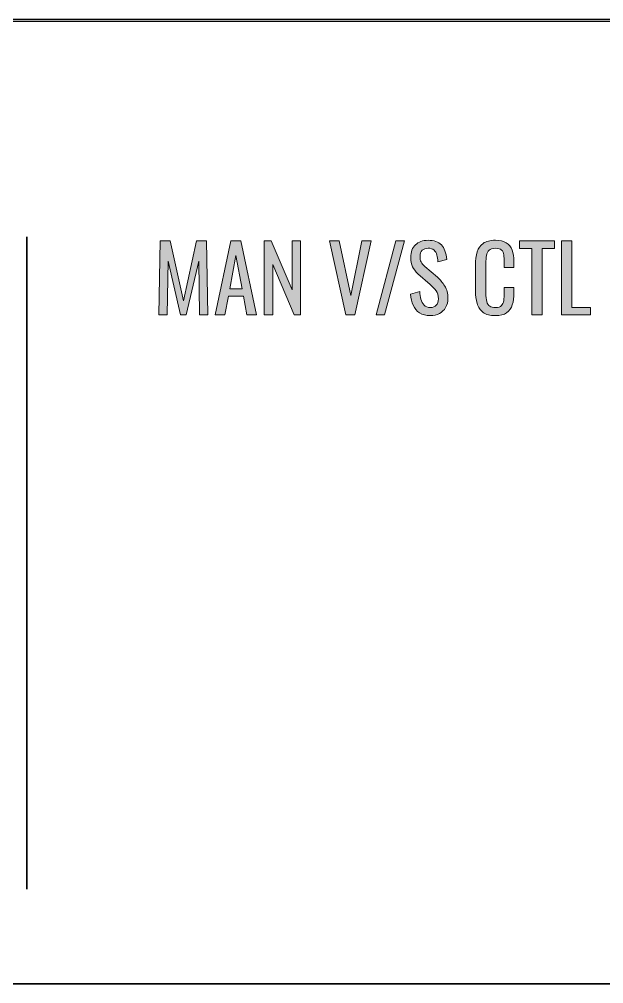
# Model space of a CAD drawing. Header units: inches. Extents: x 0 to 612, y 267 to 525.
# Drawn here: x 345.9 to 403.6, y 429.9 to 525 of the extents above; entities that cross this region are included whole.
import ezdxf

# ---------------------------------------------------------------- set-up
doc = ezdxf.new("R2010")
doc.units = ezdxf.units.IN
doc.header["$MEASUREMENT"] = 0
for name, color, linetype in [('LINES', 7, 'Continuous'), ('Luzes_Furos v34_0', 7, 'Continuous'), ('Luzes_Furos v34_Sketch13', 7, 'Continuous'), ('Luzes_Furos v34_Sketch3', 7, 'Continuous'), ('TEXT', 7, 'Continuous')]:
    doc.layers.add(name, color=color, linetype=linetype)

# ---------------------------------------------------------------- blocks, each defined once
blk = doc.blocks.new('block 11')
at = {"layer": 'Luzes_Furos v34_0', "color": 7, "lineweight": 25}
blk.add_lwpolyline([(0.118, 524.846), (611.847, 524.846)], dxfattribs=at)
blk = doc.blocks.new('block 82')
at = {"layer": 'Luzes_Furos v34_Sketch3', "color": 7, "lineweight": 25}
blk.add_lwpolyline([(0.118, 524.846), (611.847, 524.846)], dxfattribs=at)
blk = doc.blocks.new('block 99')
at = {"layer": 'Luzes_Furos v34_Sketch13', "color": 7, "lineweight": 25}
blk.add_lwpolyline([(0.153, 525.022), (611.882, 525.022)], dxfattribs=at)
blk = doc.blocks.new('block 174')
at = {"layer": 'TEXT'}
h = blk.add_hatch(color=7, dxfattribs=at)
h.dxf.hatch_style = 2
h.paths.add_polyline_path([(359.686, 495.868), (359.821, 503.158), (360.82, 503.158), (362.107, 497.245), (363.403, 503.158), (364.393, 503.158), (364.528, 495.868), (363.709, 495.868), (363.628, 501.16), (362.395, 495.868), (361.819, 495.868), (360.595, 501.16), (360.514, 495.868)])
h = blk.add_hatch(color=7, dxfattribs=at)
h.dxf.hatch_style = 2
h.paths.add_polyline_path([(365.248, 495.868), (366.796, 503.158), (367.777, 503.158), (369.334, 495.868), (368.371, 495.868), (368.038, 497.704), (366.553, 497.704), (366.202, 495.868)])
h.paths.add_polyline_path([(366.688, 498.433), (367.903, 498.433), (367.291, 501.718)])
h = blk.add_hatch(color=7, dxfattribs=at)
h.dxf.hatch_style = 2
h.paths.add_polyline_path([(370.071, 495.868), (370.071, 503.158), (370.765, 503.158), (372.835, 498.316), (372.835, 503.158), (373.681, 503.158), (373.681, 495.868), (373.032, 495.868), (370.936, 500.845), (370.936, 495.868)])
h = blk.add_hatch(color=7, dxfattribs=at)
h.dxf.hatch_style = 2
h.paths.add_polyline_path([(378.153, 495.868), (376.524, 503.158), (377.479, 503.158), (378.631, 497.785), (379.729, 503.158), (380.655, 503.158), (379.045, 495.868)])
h = blk.add_hatch(color=7, dxfattribs=at)
h.dxf.hatch_style = 2
h.paths.add_polyline_path([(381.124, 495.868), (383.086, 503.158), (383.923, 503.158), (381.951, 495.868)])
h = blk.add_hatch(color=7, dxfattribs=at)
h.dxf.hatch_style = 2
edge = h.paths.add_edge_path()
edge.add_spline(control_points=[(386.47, 495.787), (386.049, 495.787), (385.7, 495.876), (385.421, 496.057), (385.142, 496.237), (384.931, 496.485), (384.786, 496.804), (384.643, 497.122), (384.559, 497.491), (384.534, 497.911), (384.534, 497.911), (385.435, 498.154), (385.435, 498.154), (385.452, 497.896), (385.493, 497.646), (385.556, 497.407), (385.619, 497.167), (385.723, 496.97), (385.866, 496.817), (386.011, 496.664), (386.211, 496.588), (386.47, 496.588), (386.733, 496.588), (386.933, 496.661), (387.067, 496.808), (387.203, 496.955), (387.271, 497.167), (387.271, 497.443), (387.271, 497.772), (387.195, 498.038), (387.045, 498.239), (386.896, 498.44), (386.706, 498.643), (386.479, 498.847), (386.479, 498.847), (385.254, 499.927), (385.254, 499.927), (385.015, 500.137), (384.837, 500.366), (384.724, 500.615), (384.609, 500.864), (384.553, 501.171), (384.553, 501.538), (384.553, 502.072), (384.705, 502.486), (385.012, 502.78), (385.317, 503.074), (385.734, 503.221), (386.263, 503.221), (386.551, 503.221), (386.804, 503.183), (387.022, 503.108), (387.242, 503.033), (387.425, 502.917), (387.572, 502.762), (387.719, 502.605), (387.836, 502.409), (387.923, 502.172), (388.01, 501.935), (388.068, 501.658), (388.099, 501.34), (388.099, 501.34), (387.234, 501.105), (387.234, 501.105), (387.217, 501.346), (387.181, 501.566), (387.126, 501.767), (387.072, 501.968), (386.978, 502.13), (386.843, 502.253), (386.708, 502.376), (386.515, 502.438), (386.263, 502.438), (386.011, 502.438), (385.813, 502.37), (385.673, 502.235), (385.532, 502.1), (385.461, 501.9), (385.461, 501.637), (385.461, 501.415), (385.499, 501.231), (385.574, 501.088), (385.648, 500.944), (385.771, 500.796), (385.938, 500.646), (385.938, 500.646), (387.171, 499.567), (387.171, 499.567), (387.447, 499.327), (387.69, 499.04), (387.9, 498.707), (388.11, 498.374), (388.216, 497.979), (388.216, 497.523), (388.216, 497.164), (388.141, 496.853), (387.99, 496.592), (387.84, 496.331), (387.635, 496.132), (387.374, 495.994), (387.113, 495.856), (386.812, 495.787), (386.47, 495.787)], knot_values=[0, 0, 0, 0, 1, 1, 1, 2, 2, 2, 3, 3, 3, 4, 4, 4, 5, 5, 5, 6, 6, 6, 7, 7, 7, 8, 8, 8, 9, 9, 9, 10, 10, 10, 11, 11, 11, 12, 12, 12, 13, 13, 13, 14, 14, 14, 15, 15, 15, 16, 16, 16, 17, 17, 17, 18, 18, 18, 19, 19, 19, 20, 20, 20, 21, 21, 21, 22, 22, 22, 23, 23, 23, 24, 24, 24, 25, 25, 25, 26, 26, 26, 27, 27, 27, 28, 28, 28, 29, 29, 29, 30, 30, 30, 31, 31, 31, 32, 32, 32, 33, 33, 33, 34, 34, 34, 34], degree=3, periodic=0)
h = blk.add_hatch(color=7, dxfattribs=at)
h.dxf.hatch_style = 2
edge = h.paths.add_edge_path()
edge.add_spline(control_points=[(392.896, 495.787), (392.379, 495.787), (391.979, 495.895), (391.693, 496.111), (391.408, 496.327), (391.211, 496.618), (391.1, 496.984), (390.988, 497.35), (390.934, 497.758), (390.934, 498.208), (390.934, 498.208), (390.934, 500.782), (390.934, 500.782), (390.934, 501.273), (390.988, 501.703), (391.1, 502.069), (391.211, 502.435), (391.408, 502.718), (391.693, 502.919), (391.979, 503.12), (392.379, 503.221), (392.896, 503.221), (393.352, 503.221), (393.713, 503.137), (393.979, 502.969), (394.247, 502.801), (394.438, 502.561), (394.556, 502.249), (394.673, 501.937), (394.731, 501.562), (394.731, 501.124), (394.731, 501.124), (394.731, 500.548), (394.731, 500.548), (394.731, 500.548), (393.769, 500.548), (393.769, 500.548), (393.769, 500.548), (393.769, 501.061), (393.769, 501.061), (393.769, 501.331), (393.755, 501.569), (393.728, 501.776), (393.701, 501.983), (393.627, 502.144), (393.507, 502.258), (393.387, 502.372), (393.187, 502.429), (392.904, 502.429), (392.616, 502.429), (392.406, 502.367), (392.274, 502.244), (392.143, 502.121), (392.057, 501.947), (392.018, 501.722), (391.979, 501.497), (391.959, 501.235), (391.959, 500.935), (391.959, 500.935), (391.959, 498.046), (391.959, 498.046), (391.959, 497.68), (391.989, 497.39), (392.049, 497.177), (392.109, 496.964), (392.208, 496.812), (392.347, 496.723), (392.484, 496.633), (392.67, 496.588), (392.904, 496.588), (393.18, 496.588), (393.378, 496.649), (393.498, 496.772), (393.618, 496.895), (393.693, 497.064), (393.724, 497.281), (393.753, 497.497), (393.769, 497.749), (393.769, 498.037), (393.769, 498.037), (393.769, 498.577), (393.769, 498.577), (393.769, 498.577), (394.731, 498.577), (394.731, 498.577), (394.731, 498.577), (394.731, 498.037), (394.731, 498.037), (394.731, 497.593), (394.677, 497.201), (394.569, 496.862), (394.461, 496.523), (394.275, 496.259), (394.011, 496.07), (393.747, 495.881), (393.375, 495.787), (392.896, 495.787)], knot_values=[0, 0, 0, 0, 1, 1, 1, 2, 2, 2, 3, 3, 3, 4, 4, 4, 5, 5, 5, 6, 6, 6, 7, 7, 7, 8, 8, 8, 9, 9, 9, 10, 10, 10, 11, 11, 11, 12, 12, 12, 13, 13, 13, 14, 14, 14, 15, 15, 15, 16, 16, 16, 17, 17, 17, 18, 18, 18, 19, 19, 19, 20, 20, 20, 21, 21, 21, 22, 22, 22, 23, 23, 23, 24, 24, 24, 25, 25, 25, 26, 26, 26, 27, 27, 27, 28, 28, 28, 29, 29, 29, 30, 30, 30, 31, 31, 31, 32, 32, 32, 32], degree=3, periodic=0)
h = blk.add_hatch(color=7, dxfattribs=at)
h.dxf.hatch_style = 2
h.paths.add_polyline_path([(396.504, 495.868), (396.504, 502.402), (395.271, 502.402), (395.271, 503.158), (398.718, 503.158), (398.718, 502.402), (397.521, 502.402), (397.521, 495.868)])
h = blk.add_hatch(color=7, dxfattribs=at)
h.dxf.hatch_style = 2
h.paths.add_polyline_path([(399.42, 495.868), (399.42, 503.158), (400.437, 503.158), (400.437, 496.597), (402.3, 496.597), (402.3, 495.868)])
at = {"layer": 'TEXT', "lineweight": 0}
for points in [[(359.686, 495.868), (359.821, 503.158), (360.82, 503.158), (362.107, 497.245), (363.403, 503.158), (364.393, 503.158), (364.528, 495.868), (363.709, 495.868), (363.628, 501.16), (362.395, 495.868), (361.819, 495.868), (360.595, 501.16), (360.514, 495.868), (359.686, 495.868)], [(365.248, 495.868), (366.796, 503.158), (367.777, 503.158), (369.334, 495.868), (368.371, 495.868), (368.038, 497.704), (366.553, 497.704), (366.202, 495.868), (365.248, 495.868)], [(370.071, 495.868), (370.071, 503.158), (370.765, 503.158), (372.835, 498.316), (372.835, 503.158), (373.681, 503.158), (373.681, 495.868), (373.032, 495.868), (370.936, 500.845), (370.936, 495.868), (370.071, 495.868)], [(378.153, 495.868), (376.524, 503.158), (377.479, 503.158), (378.631, 497.785), (379.729, 503.158), (380.655, 503.158), (379.045, 495.868), (378.153, 495.868)], [(381.124, 495.868), (383.086, 503.158), (383.923, 503.158), (381.951, 495.868), (381.124, 495.868)], [(396.504, 495.868), (396.504, 502.402), (395.271, 502.402), (395.271, 503.158), (398.718, 503.158), (398.718, 502.402), (397.521, 502.402), (397.521, 495.868), (396.504, 495.868)], [(399.42, 495.868), (399.42, 503.158), (400.437, 503.158), (400.437, 496.597), (402.3, 496.597), (402.3, 495.868), (399.42, 495.868)], [(366.688, 498.433), (367.903, 498.433), (367.291, 501.718), (366.688, 498.433)]]:
    blk.add_lwpolyline(points, dxfattribs=at)
for points, knots in [([(386.47, 495.787), (386.049, 495.787), (385.7, 495.876), (385.421, 496.057), (385.142, 496.237), (384.931, 496.485), (384.786, 496.804), (384.643, 497.122), (384.559, 497.491), (384.534, 497.911), (384.534, 497.911), (385.435, 498.154), (385.435, 498.154), (385.452, 497.896), (385.493, 497.646), (385.556, 497.407), (385.619, 497.167), (385.723, 496.97), (385.866, 496.817), (386.011, 496.664), (386.211, 496.588), (386.47, 496.588), (386.733, 496.588), (386.933, 496.661), (387.067, 496.808), (387.203, 496.955), (387.271, 497.167), (387.271, 497.443), (387.271, 497.772), (387.195, 498.038), (387.045, 498.239), (386.896, 498.44), (386.706, 498.643), (386.479, 498.847), (386.479, 498.847), (385.254, 499.927), (385.254, 499.927), (385.015, 500.137), (384.837, 500.366), (384.724, 500.615), (384.609, 500.864), (384.553, 501.171), (384.553, 501.538), (384.553, 502.072), (384.705, 502.486), (385.012, 502.78), (385.317, 503.074), (385.734, 503.221), (386.263, 503.221), (386.551, 503.221), (386.804, 503.183), (387.022, 503.108), (387.242, 503.033), (387.425, 502.917), (387.572, 502.762), (387.719, 502.605), (387.836, 502.409), (387.923, 502.172), (388.01, 501.935), (388.068, 501.658), (388.099, 501.34), (388.099, 501.34), (387.234, 501.105), (387.234, 501.105), (387.217, 501.346), (387.181, 501.566), (387.126, 501.767), (387.072, 501.968), (386.978, 502.13), (386.843, 502.253), (386.708, 502.376), (386.515, 502.438), (386.263, 502.438), (386.011, 502.438), (385.813, 502.37), (385.673, 502.235), (385.532, 502.1), (385.461, 501.9), (385.461, 501.637), (385.461, 501.415), (385.499, 501.231), (385.574, 501.088), (385.648, 500.944), (385.771, 500.796), (385.938, 500.646), (385.938, 500.646), (387.171, 499.567), (387.171, 499.567), (387.447, 499.327), (387.69, 499.04), (387.9, 498.707), (388.11, 498.374), (388.216, 497.979), (388.216, 497.523), (388.216, 497.164), (388.141, 496.853), (387.99, 496.592), (387.84, 496.331), (387.635, 496.132), (387.374, 495.994), (387.113, 495.856), (386.812, 495.787), (386.47, 495.787)], [0, 0, 0, 0, 1, 1, 1, 2, 2, 2, 3, 3, 3, 4, 4, 4, 5, 5, 5, 6, 6, 6, 7, 7, 7, 8, 8, 8, 9, 9, 9, 10, 10, 10, 11, 11, 11, 12, 12, 12, 13, 13, 13, 14, 14, 14, 15, 15, 15, 16, 16, 16, 17, 17, 17, 18, 18, 18, 19, 19, 19, 20, 20, 20, 21, 21, 21, 22, 22, 22, 23, 23, 23, 24, 24, 24, 25, 25, 25, 26, 26, 26, 27, 27, 27, 28, 28, 28, 29, 29, 29, 30, 30, 30, 31, 31, 31, 32, 32, 32, 33, 33, 33, 34, 34, 34, 34]), ([(392.896, 495.787), (392.379, 495.787), (391.979, 495.895), (391.693, 496.111), (391.408, 496.327), (391.211, 496.618), (391.1, 496.984), (390.988, 497.35), (390.934, 497.758), (390.934, 498.208), (390.934, 498.208), (390.934, 500.782), (390.934, 500.782), (390.934, 501.273), (390.988, 501.703), (391.1, 502.069), (391.211, 502.435), (391.408, 502.718), (391.693, 502.919), (391.979, 503.12), (392.379, 503.221), (392.896, 503.221), (393.352, 503.221), (393.713, 503.137), (393.979, 502.969), (394.247, 502.801), (394.438, 502.561), (394.556, 502.249), (394.673, 501.937), (394.731, 501.562), (394.731, 501.124), (394.731, 501.124), (394.731, 500.548), (394.731, 500.548), (394.731, 500.548), (393.769, 500.548), (393.769, 500.548), (393.769, 500.548), (393.769, 501.061), (393.769, 501.061), (393.769, 501.331), (393.755, 501.569), (393.728, 501.776), (393.701, 501.983), (393.627, 502.144), (393.507, 502.258), (393.387, 502.372), (393.187, 502.429), (392.904, 502.429), (392.616, 502.429), (392.406, 502.367), (392.274, 502.244), (392.143, 502.121), (392.057, 501.947), (392.018, 501.722), (391.979, 501.497), (391.959, 501.235), (391.959, 500.935), (391.959, 500.935), (391.959, 498.046), (391.959, 498.046), (391.959, 497.68), (391.989, 497.39), (392.049, 497.177), (392.109, 496.964), (392.208, 496.812), (392.347, 496.723), (392.484, 496.633), (392.67, 496.588), (392.904, 496.588), (393.18, 496.588), (393.378, 496.649), (393.498, 496.772), (393.618, 496.895), (393.693, 497.064), (393.724, 497.281), (393.753, 497.497), (393.769, 497.749), (393.769, 498.037), (393.769, 498.037), (393.769, 498.577), (393.769, 498.577), (393.769, 498.577), (394.731, 498.577), (394.731, 498.577), (394.731, 498.577), (394.731, 498.037), (394.731, 498.037), (394.731, 497.593), (394.677, 497.201), (394.569, 496.862), (394.461, 496.523), (394.275, 496.259), (394.011, 496.07), (393.747, 495.881), (393.375, 495.787), (392.896, 495.787)], [0, 0, 0, 0, 1, 1, 1, 2, 2, 2, 3, 3, 3, 4, 4, 4, 5, 5, 5, 6, 6, 6, 7, 7, 7, 8, 8, 8, 9, 9, 9, 10, 10, 10, 11, 11, 11, 12, 12, 12, 13, 13, 13, 14, 14, 14, 15, 15, 15, 16, 16, 16, 17, 17, 17, 18, 18, 18, 19, 19, 19, 20, 20, 20, 21, 21, 21, 22, 22, 22, 23, 23, 23, 24, 24, 24, 25, 25, 25, 26, 26, 26, 27, 27, 27, 28, 28, 28, 29, 29, 29, 30, 30, 30, 31, 31, 31, 32, 32, 32, 32])]:
    blk.add_open_spline(points, degree=3, knots=knots, dxfattribs=at)

msp = doc.modelspace()

# ---------------------------------------------------------------- linework, layer by layer
at = {"layer": 'LINES', "color": 7, "lineweight": 35}
for points in [[(346.667, 439.203), (346.667, 503.576)], [(19.128, 429.88), (588.667, 429.88)]]:
    msp.add_lwpolyline(points, dxfattribs=at)

# ---------------------------------------------------------------- block references
at = {"layer": 'Luzes_Furos v34_0'}
msp.add_blockref('block 11', (0, 0), dxfattribs=at)
at = {"layer": 'Luzes_Furos v34_Sketch13'}
msp.add_blockref('block 99', (0, 0), dxfattribs=at)
at = {"layer": 'Luzes_Furos v34_Sketch3'}
msp.add_blockref('block 82', (0, 0), dxfattribs=at)
at = {"layer": 'TEXT'}
msp.add_blockref('block 174', (0, 0), dxfattribs=at)

doc.saveas('drawing.dxf')
